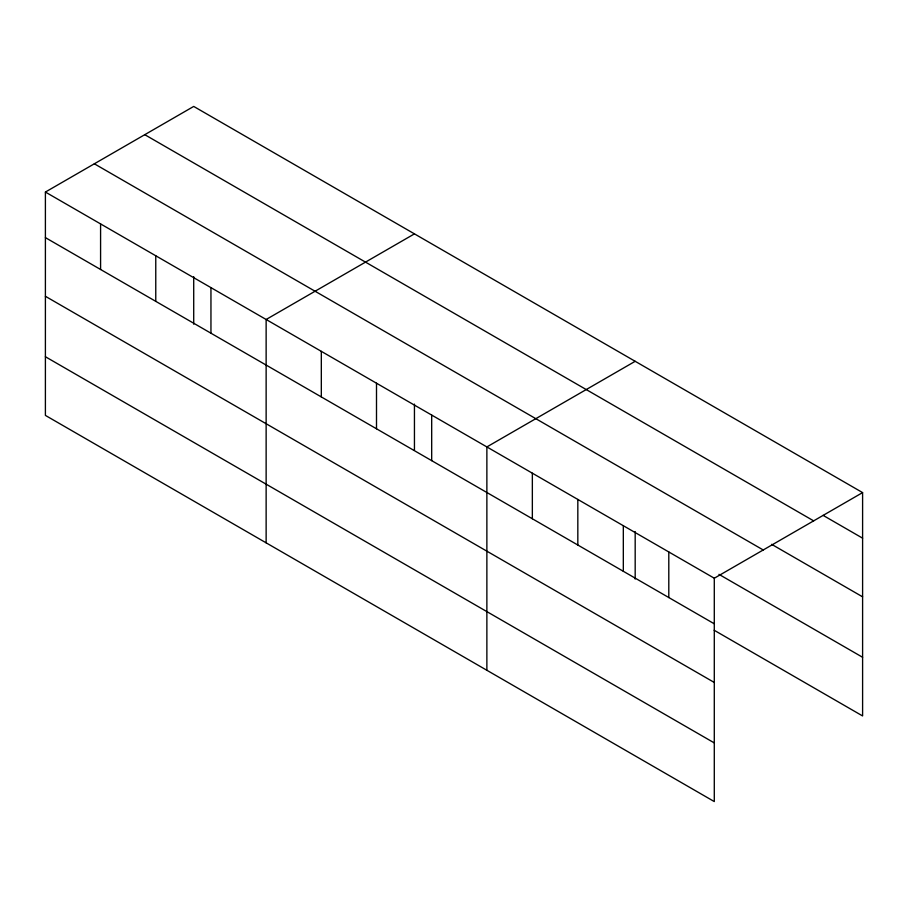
<?xml version="1.0" encoding="UTF-8"?>
<svg xmlns="http://www.w3.org/2000/svg" width="908" height="908" viewBox="0 0 908 908"><rect width="100%" height="100%" fill="white"/><g stroke="black" fill="none" stroke-linecap="round" stroke-linejoin="round"><path stroke-width="1.36" d="M45.4 192.053L714.29 578.226L714.29 801.571L45.4 415.399L45.4 192.053L193.71 106.429L862.6 492.601L862.6 715.947L714.176 630.254M414.445 233.867L266.135 319.491L266.135 542.836M635.18 361.305L486.87 446.929L486.87 670.274M714.29 578.226L862.6 492.601M823.102 515.369L862.6 538.172M144.769 134.679L813.659 520.863M771.63 544.323L862.6 596.84M94.341 163.792L763.231 549.976M718.966 574.355L862.6 657.279M45.4 237.624L714.29 623.807M45.4 296.292L714.29 682.464M45.4 356.731L714.29 742.914M668.799 551.973L668.799 597.543M635.18 531.566L635.18 579.066M623.319 525.709L623.319 571.28M577.829 499.445L577.829 545.027M532.349 473.193L532.349 518.763M431.686 415.07L431.686 460.64M414.445 404.128L414.445 450.22M376.502 383.21L376.502 428.78M321.319 351.351L321.319 396.921M210.951 287.632L210.951 333.202M193.71 276.69L193.71 324.179M155.767 255.772L155.767 301.343M100.584 223.913L100.584 269.483"/></g></svg>
